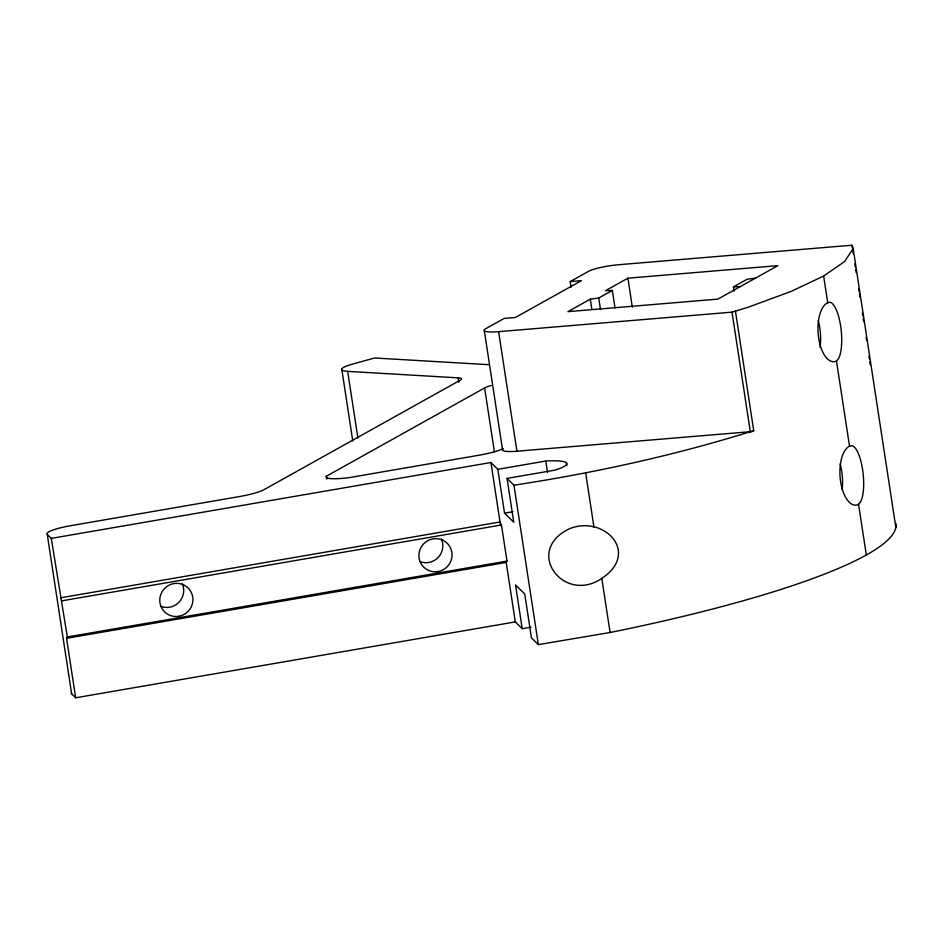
<?xml version="1.0" encoding="UTF-8"?>
<svg xmlns="http://www.w3.org/2000/svg" width="943" height="943" viewBox="0 0 943 943"><rect width="100%" height="100%" fill="white"/><g stroke="black" fill="none" stroke-linecap="round" stroke-linejoin="round"><path stroke-width="1.41" d="M530.933 627.213L522.222 628.71L515.314 621.897L75.664 697.785L66.564 638.305L67.342 636.973L51.276 538.382L47.244 534.41A28.585 4.574 -8.7 0 1 71.185 525.605L238.685 496.69A32.675 5.222 -8.7 0 0 264.075 489.641L460.396 380.112A16.326 2.605 -8.7 0 0 458.086 377.848L347.672 371.353L357.88 438.012M515.314 621.897L506.214 562.429L506.992 561.097L501.464 524.968L500.026 521.974L60.376 597.85M570.185 281.58L588.597 271.313A23.327 3.725 -8.7 0 1 618.584 264.735L851.977 245.215L853.167 248.516L844.586 261.565L823.628 276.04L790.953 291.493L747.528 307.453L732.016 312.145L498.623 331.665A23.327 3.725 -8.7 0 1 485.763 328.671L504.14 318.428L515.397 317.485L581.442 280.637L570.185 281.58L571.069 287.32M836.618 360.874L838.598 358.458A29.822 9.194 84.3 0 0 840.637 325.983A29.822 9.194 84.3 0 0 829.993 302.231L827.577 302.809A29.858 13.921 86.2 0 0 818.677 338.207A29.858 13.921 86.2 0 0 836.488 361.028L849.537 446.263M849.525 446.228A29.858 13.921 86.2 0 0 840.626 481.673A29.858 13.921 86.2 0 0 858.436 504.481L860.546 501.924M735.434 311.107L753.728 430.668L752.172 431.54L516.917 451.214A23.327 3.725 -8.7 0 1 502.572 449.398M601.799 578.413C563.666 604.439 523.306 550.806 569.372 528.799C603.697 514.583 640.804 552.539 601.799 578.413L610.086 632.517L538.359 644.611L531.439 637.798L524.732 593.96L515.515 584.884L522.222 628.71M612.337 290.432L598.734 298.012L590.306 299.155L567.934 311.65L717.906 299.108L777.881 265.643L627.908 278.185L605.536 290.668L612.337 290.432L615.001 307.866M326.82 479.115L326.384 476.227L484.619 387.938A21.783 3.477 -8.7 0 1 491.291 385.487M734.149 291.21L733.489 286.861L747.08 279.269L755.508 278.126M753.728 430.668C675.424 455.21 595.045 472.82 513.959 485.209L507.051 478.396L555.014 470.121A40.844 6.53 -8.7 0 0 545.797 461.033L497.833 469.319L490.926 462.506L51.276 538.382M849.678 446.239L851.942 445.721A29.822 9.194 84.3 0 1 862.586 469.437A29.822 9.194 84.3 0 1 860.558 501.947M497.833 469.319L504.54 513.145L513.004 511.684M61.814 600.844L501.464 524.968M67.342 636.973L506.992 561.097M66.564 638.305L506.214 562.429M733.489 286.861L740.279 286.613M489.205 364.717L374.619 357.986L352.411 364.151A28.585 4.574 -8.7 0 0 347.672 371.353M504.54 513.145L513.758 522.233L507.051 478.396M47.244 534.41L71.633 693.8L75.664 697.785M853.167 248.516L895.85 527.467M851.977 245.215L852.413 248.103M852.861 250.979L853.297 253.867M854.841 263.946L855.277 266.822M855.725 269.71L856.161 272.586M858.59 288.428L859.026 291.316M859.474 294.192L859.91 297.069M862.338 312.923L862.774 315.799M863.222 318.675L863.658 321.563M866.087 337.405L866.523 340.282M868.951 356.124L869.387 359.012M869.835 361.888L870.271 364.764M823.628 276.04L827.73 302.774M858.566 504.34L866.322 554.991M732.016 312.145L750.31 431.694M627.908 278.185L632.352 307.241M598.734 298.012L600.514 309.634M590.306 299.155L591.862 309.328M585.697 473.127L593.972 527.231M566.389 462.824L566.826 465.642M545.797 461.033L547.529 472.349M498.623 331.665L516.917 451.214M513.959 485.209L538.359 644.611M484.348 330.828L502.643 450.377M484.619 387.938L494.38 451.697M490.926 462.506L500.462 524.862M458.086 377.848L458.758 382.186M341.908 370.01L352.776 441.018M441.442 539.16A16.75 16.42 -45.4 0 1 420.224 561.698M503.22 448.668A32.675 5.222 -8.7 0 1 478.679 455.28L349.452 477.582A25.862 4.137 -8.7 0 1 326.384 476.227M71.633 693.8A28.585 4.574 -8.7 0 1 71.538 692.61M895.909 523.506A420.59 67.248 -8.7 0 1 610.086 632.517M840.178 463.862A29.811 11.599 85.2 0 1 842.229 489.452M818.229 320.408A29.811 11.599 85.2 0 1 820.115 347.401M182.317 583.882A16.75 16.42 -45.4 0 1 161.1 606.42M437.976 571.552A16.75 16.42 -45.4 0 0 448.42 544.594A16.75 16.42 -45.4 0 0 420.036 549.486A16.75 16.42 -45.4 0 0 437.976 571.552M178.852 616.274A16.75 16.42 -45.4 0 0 189.295 589.316A16.75 16.42 -45.4 0 0 160.899 594.208A16.75 16.42 -45.4 0 0 178.852 616.274"/></g></svg>
